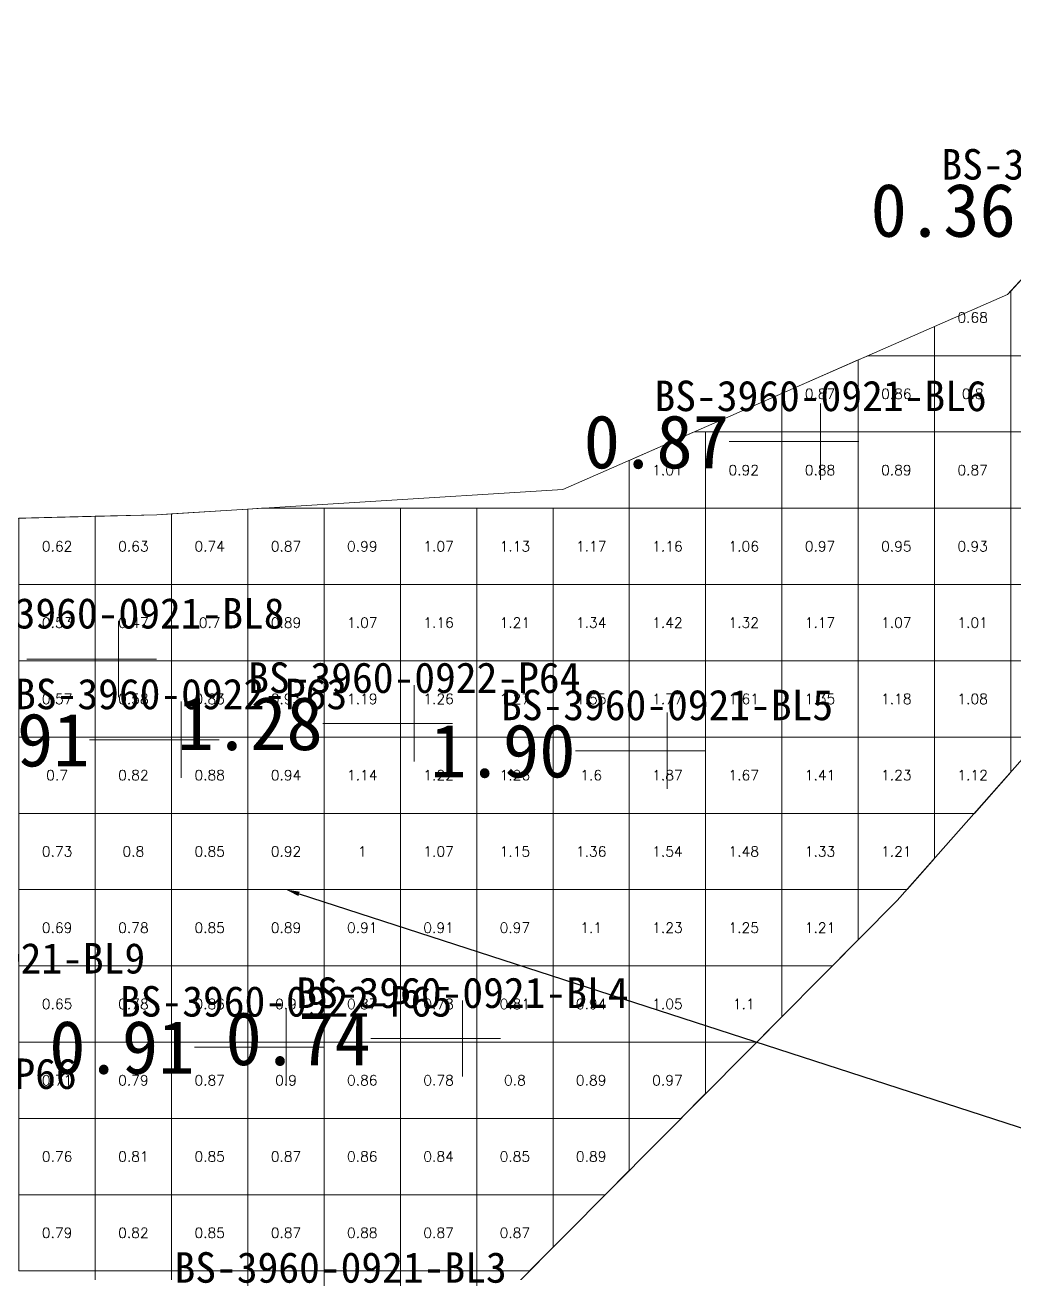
# Model space of a CAD drawing. Header units: inches. Extents: x 469913.2 to 469998.7, y 4349669.7 to 4349716.
# Drawn here: x 469965.8 to 469978.76, y 4349699.63 to 4349715.99 of the extents above; entities that cross this region are included whole.
import ezdxf
from ezdxf import colors
from ezdxf.entities.mleader import LeaderData, LeaderLine
from ezdxf.enums import TextEntityAlignment as Align
from ezdxf.math import Vec2, Vec3

# ---------------------------------------------------------------- set-up
doc = ezdxf.new("R2010")
doc.units = ezdxf.units.IN
doc.header["$MEASUREMENT"] = 0
for name, color, linetype, lineweight in [('点', 7, 'Continuous', 0), ('爆区方格网', 7, 'Continuous', 0), ('线条', 7, 'Continuous', 0), ('钻孔', 7, 'Continuous', 0)]:
    doc.layers.add(name, color=color, linetype=linetype, lineweight=lineweight)
doc.styles.add('3dmine_textStyle_1', font='txt.shx', dxfattribs={"height": 1, "bigfont": 'gbcbig.shx'})
doc.styles.add('3dmine_textStyle_2', font='', dxfattribs={"height": 1})
doc.styles.get("Standard").update_dxf_attribs({"font": 'arial.ttf'})
doc.styles.get('3dmine_textStyle_2').set_extended_font_data('SimSun-ExtB')

msp = doc.modelspace()

# ---------------------------------------------------------------- hatches: boundary and pattern name
at = {"layer": '钻孔', "linetype": 'Continuous', "lineweight": 0, "true_color": 0x00ffff, "extrusion": (0, 1, 0)}
for points in [[(-469977.227, 3949.677), (-469976.227, 3949.677), (-469976.227, 3961.677), (-469977.227, 3961.677)], [(-469968.846, 3949.958), (-469967.846, 3949.958), (-469967.846, 3960.958), (-469968.846, 3960.958)], [(-469966.198, 3949.677), (-469965.198, 3949.677), (-469965.198, 3961.677), (-469966.198, 3961.677)], [(-469970.221, 3950.288), (-469969.221, 3950.288), (-469969.221, 3961.288), (-469970.221, 3961.288)], [(-469972.532, 3949.905), (-469971.532, 3949.905), (-469971.532, 3961.905), (-469972.532, 3961.905)]]:
    msp.add_hatch(color=4, dxfattribs=at).paths.add_polyline_path(points, flags=0)
at = {"layer": '钻孔', "linetype": 'Continuous', "lineweight": 0, "true_color": 0x808080, "extrusion": (0, 1, 0)}
msp.add_hatch(color=8, dxfattribs=at).paths.add_polyline_path([(-469968.024, 3950.02), (-469967.024, 3950.02), (-469967.024, 3962.02), (-469968.024, 3962.02)], flags=0)
at = {"layer": '钻孔', "linetype": 'Continuous', "lineweight": 0, "true_color": 0x0000ff, "extrusion": (0, 1, 0)}
msp.add_hatch(color=5, dxfattribs=at).paths.add_polyline_path([(-469971.902, 3950.037), (-469970.902, 3950.037), (-469970.902, 3961.037), (-469971.902, 3961.037)], flags=0)
at = {"layer": '钻孔', "linetype": 'Continuous', "lineweight": 0, "true_color": 0xff0000, "extrusion": (0, 1, 0)}
msp.add_hatch(color=1, dxfattribs=at).paths.add_polyline_path([(-469975.215, 3950.02), (-469974.215, 3950.02), (-469974.215, 3962.02), (-469975.215, 3962.02)], flags=0)

# ---------------------------------------------------------------- linework, layer by layer
at = {"color": 4, "linetype": 'Continuous', "lineweight": 0, "true_color": 0x00ffff, "elevation": 3955.312}
msp.add_lwpolyline([(469979.879, 4349707.505), (469977.233, 4349704.511), (469974.727, 4349701.987), (469972.222, 4349699.464), (469968.809, 4349695.681), (469964.839, 4349691.084), (469962.577, 4349688.382), (469963.268, 4349691.175), (469962.631, 4349694.214), (469963.908, 4349695.729), (469966.369, 4349696.77), (469967.08, 4349699.153), (469964.645, 4349699.455), (469961.209, 4349701.689), (469962.187, 4349703.349), (469959.771, 4349706.436), (469957.664, 4349708.641), (469962.262, 4349709.12), (469964.429, 4349709.49), (469967.526, 4349709.569), (469972.847, 4349709.899), (469978.678, 4349712.456), (469981.939, 4349715.99)], dxfattribs=at)
at = {"layer": '点', "color": 138, "linetype": 'Continuous', "lineweight": 0, "true_color": 0x004c4c}
for points, elevation in [([(469976.227, 4349710.027), (469976.227, 4349711.027)], 3961.677), ([(469976.727, 4349710.527), (469975.727, 4349710.527)], 3961.677), ([(469967.024, 4349707.177), (469967.024, 4349708.177)], 3962.02), ([(469967.524, 4349707.677), (469966.524, 4349707.677)], 3962.02), ([(469970.902, 4349706.333), (469970.902, 4349707.333)], 3961.037), ([(469967.846, 4349706.119), (469967.846, 4349707.119)], 3960.958), ([(469971.402, 4349706.833), (469970.402, 4349706.833)], 3961.037), ([(469974.215, 4349705.975), (469974.215, 4349706.975)], 3962.02), ([(469968.346, 4349706.619), (469967.346, 4349706.619)], 3960.958), ([(469974.715, 4349706.475), (469973.715, 4349706.475)], 3962.02), ([(469969.221, 4349702.089), (469969.221, 4349703.089)], 3961.288), ([(469971.532, 4349702.202), (469971.532, 4349703.202)], 3961.905), ([(469969.721, 4349702.589), (469968.721, 4349702.589)], 3961.288), ([(469972.032, 4349702.702), (469971.032, 4349702.702)], 3961.905)]:
    msp.add_lwpolyline(points, dxfattribs=dict(at, elevation=elevation))
at = {"layer": '爆区方格网', "color": 4, "linetype": 'Continuous', "lineweight": 0, "true_color": 0x00ffff, "elevation": 3961.209}
for points in [[(469979.72, 4349711.654), (469978.72, 4349711.654), (469978.72, 4349712.502), (469978.861, 4349712.654), (469979.72, 4349712.654), (469979.72, 4349711.654)], [(469978.72, 4349711.654), (469977.72, 4349711.654), (469977.72, 4349712.036), (469978.678, 4349712.456), (469978.72, 4349712.502), (469978.72, 4349711.654)], [(469976.72, 4349710.654), (469975.72, 4349710.654), (469975.72, 4349711.159), (469976.72, 4349711.598), (469976.72, 4349710.654)], [(469977.72, 4349710.654), (469976.72, 4349710.654), (469976.72, 4349711.598), (469976.849, 4349711.654), (469977.72, 4349711.654), (469977.72, 4349710.654)], [(469978.72, 4349710.654), (469977.72, 4349710.654), (469977.72, 4349711.654), (469978.72, 4349711.654), (469978.72, 4349710.654)], [(469979.72, 4349710.654), (469978.72, 4349710.654), (469978.72, 4349711.654), (469979.72, 4349711.654), (469979.72, 4349710.654)], [(469974.72, 4349709.654), (469973.72, 4349709.654), (469973.72, 4349710.282), (469974.569, 4349710.654), (469974.72, 4349710.654), (469974.72, 4349709.654)], [(469975.72, 4349709.654), (469974.72, 4349709.654), (469974.72, 4349710.654), (469975.72, 4349710.654), (469975.72, 4349709.654)], [(469976.72, 4349709.654), (469975.72, 4349709.654), (469975.72, 4349710.654), (469976.72, 4349710.654), (469976.72, 4349709.654)], [(469977.72, 4349709.654), (469976.72, 4349709.654), (469976.72, 4349710.654), (469977.72, 4349710.654), (469977.72, 4349709.654)], [(469978.72, 4349709.654), (469977.72, 4349709.654), (469977.72, 4349710.654), (469978.72, 4349710.654), (469978.72, 4349709.654)], [(469979.72, 4349709.654), (469978.72, 4349709.654), (469978.72, 4349710.654), (469979.72, 4349710.654), (469979.72, 4349709.654)], [(469968.72, 4349708.654), (469967.72, 4349708.654), (469967.72, 4349709.581), (469968.72, 4349709.643), (469968.72, 4349708.654)], [(469969.72, 4349708.654), (469968.72, 4349708.654), (469968.72, 4349709.643), (469968.898, 4349709.654), (469969.72, 4349709.654), (469969.72, 4349708.654)], [(469970.72, 4349708.654), (469969.72, 4349708.654), (469969.72, 4349709.654), (469970.72, 4349709.654), (469970.72, 4349708.654)], [(469971.72, 4349708.654), (469970.72, 4349708.654), (469970.72, 4349709.654), (469971.72, 4349709.654), (469971.72, 4349708.654)], [(469972.72, 4349708.654), (469971.72, 4349708.654), (469971.72, 4349709.654), (469972.72, 4349709.654), (469972.72, 4349708.654)], [(469973.72, 4349708.654), (469972.72, 4349708.654), (469972.72, 4349709.654), (469973.72, 4349709.654), (469973.72, 4349708.654)], [(469974.72, 4349708.654), (469973.72, 4349708.654), (469973.72, 4349709.654), (469974.72, 4349709.654), (469974.72, 4349708.654)], [(469975.72, 4349708.654), (469974.72, 4349708.654), (469974.72, 4349709.654), (469975.72, 4349709.654), (469975.72, 4349708.654)], [(469976.72, 4349708.654), (469975.72, 4349708.654), (469975.72, 4349709.654), (469976.72, 4349709.654), (469976.72, 4349708.654)], [(469977.72, 4349708.654), (469976.72, 4349708.654), (469976.72, 4349709.654), (469977.72, 4349709.654), (469977.72, 4349708.654)], [(469978.72, 4349708.654), (469977.72, 4349708.654), (469977.72, 4349709.654), (469978.72, 4349709.654), (469978.72, 4349708.654)], [(469979.72, 4349708.654), (469978.72, 4349708.654), (469978.72, 4349709.654), (469979.72, 4349709.654), (469979.72, 4349708.654)], [(469966.72, 4349708.654), (469965.72, 4349708.654), (469965.72, 4349709.523), (469966.72, 4349709.549), (469966.72, 4349708.654)], [(469967.72, 4349708.654), (469966.72, 4349708.654), (469966.72, 4349709.549), (469967.526, 4349709.569), (469967.72, 4349709.581), (469967.72, 4349708.654)], [(469966.72, 4349707.654), (469965.72, 4349707.654), (469965.72, 4349708.654), (469966.72, 4349708.654), (469966.72, 4349707.654)], [(469967.72, 4349707.654), (469966.72, 4349707.654), (469966.72, 4349708.654), (469967.72, 4349708.654), (469967.72, 4349707.654)], [(469968.72, 4349707.654), (469967.72, 4349707.654), (469967.72, 4349708.654), (469968.72, 4349708.654), (469968.72, 4349707.654)], [(469969.72, 4349707.654), (469968.72, 4349707.654), (469968.72, 4349708.654), (469969.72, 4349708.654), (469969.72, 4349707.654)], [(469970.72, 4349707.654), (469969.72, 4349707.654), (469969.72, 4349708.654), (469970.72, 4349708.654), (469970.72, 4349707.654)], [(469971.72, 4349707.654), (469970.72, 4349707.654), (469970.72, 4349708.654), (469971.72, 4349708.654), (469971.72, 4349707.654)], [(469972.72, 4349707.654), (469971.72, 4349707.654), (469971.72, 4349708.654), (469972.72, 4349708.654), (469972.72, 4349707.654)], [(469973.72, 4349707.654), (469972.72, 4349707.654), (469972.72, 4349708.654), (469973.72, 4349708.654), (469973.72, 4349707.654)], [(469974.72, 4349707.654), (469973.72, 4349707.654), (469973.72, 4349708.654), (469974.72, 4349708.654), (469974.72, 4349707.654)], [(469975.72, 4349707.654), (469974.72, 4349707.654), (469974.72, 4349708.654), (469975.72, 4349708.654), (469975.72, 4349707.654)], [(469976.72, 4349707.654), (469975.72, 4349707.654), (469975.72, 4349708.654), (469976.72, 4349708.654), (469976.72, 4349707.654)], [(469977.72, 4349707.654), (469976.72, 4349707.654), (469976.72, 4349708.654), (469977.72, 4349708.654), (469977.72, 4349707.654)], [(469978.72, 4349707.654), (469977.72, 4349707.654), (469977.72, 4349708.654), (469978.72, 4349708.654), (469978.72, 4349707.654)], [(469979.72, 4349707.654), (469978.72, 4349707.654), (469978.72, 4349708.654), (469979.72, 4349708.654), (469979.72, 4349707.654)], [(469966.72, 4349706.654), (469965.72, 4349706.654), (469965.72, 4349707.654), (469966.72, 4349707.654), (469966.72, 4349706.654)], [(469967.72, 4349706.654), (469966.72, 4349706.654), (469966.72, 4349707.654), (469967.72, 4349707.654), (469967.72, 4349706.654)], [(469968.72, 4349706.654), (469967.72, 4349706.654), (469967.72, 4349707.654), (469968.72, 4349707.654), (469968.72, 4349706.654)], [(469969.72, 4349706.654), (469968.72, 4349706.654), (469968.72, 4349707.654), (469969.72, 4349707.654), (469969.72, 4349706.654)], [(469970.72, 4349706.654), (469969.72, 4349706.654), (469969.72, 4349707.654), (469970.72, 4349707.654), (469970.72, 4349706.654)], [(469971.72, 4349706.654), (469970.72, 4349706.654), (469970.72, 4349707.654), (469971.72, 4349707.654), (469971.72, 4349706.654)], [(469972.72, 4349706.654), (469971.72, 4349706.654), (469971.72, 4349707.654), (469972.72, 4349707.654), (469972.72, 4349706.654)], [(469973.72, 4349706.654), (469972.72, 4349706.654), (469972.72, 4349707.654), (469973.72, 4349707.654), (469973.72, 4349706.654)], [(469974.72, 4349706.654), (469973.72, 4349706.654), (469973.72, 4349707.654), (469974.72, 4349707.654), (469974.72, 4349706.654)], [(469975.72, 4349706.654), (469974.72, 4349706.654), (469974.72, 4349707.654), (469975.72, 4349707.654), (469975.72, 4349706.654)], [(469976.72, 4349706.654), (469975.72, 4349706.654), (469975.72, 4349707.654), (469976.72, 4349707.654), (469976.72, 4349706.654)], [(469977.72, 4349706.654), (469976.72, 4349706.654), (469976.72, 4349707.654), (469977.72, 4349707.654), (469977.72, 4349706.654)], [(469978.72, 4349706.654), (469977.72, 4349706.654), (469977.72, 4349707.654), (469978.72, 4349707.654), (469978.72, 4349706.654)], [(469979.72, 4349707.325), (469979.127, 4349706.654), (469978.72, 4349706.654), (469978.72, 4349707.654), (469979.72, 4349707.654), (469979.72, 4349707.325)], [(469966.72, 4349705.654), (469965.72, 4349705.654), (469965.72, 4349706.654), (469966.72, 4349706.654), (469966.72, 4349705.654)], [(469967.72, 4349705.654), (469966.72, 4349705.654), (469966.72, 4349706.654), (469967.72, 4349706.654), (469967.72, 4349705.654)], [(469968.72, 4349705.654), (469967.72, 4349705.654), (469967.72, 4349706.654), (469968.72, 4349706.654), (469968.72, 4349705.654)], [(469969.72, 4349705.654), (469968.72, 4349705.654), (469968.72, 4349706.654), (469969.72, 4349706.654), (469969.72, 4349705.654)], [(469970.72, 4349705.654), (469969.72, 4349705.654), (469969.72, 4349706.654), (469970.72, 4349706.654), (469970.72, 4349705.654)], [(469971.72, 4349705.654), (469970.72, 4349705.654), (469970.72, 4349706.654), (469971.72, 4349706.654), (469971.72, 4349705.654)], [(469972.72, 4349705.654), (469971.72, 4349705.654), (469971.72, 4349706.654), (469972.72, 4349706.654), (469972.72, 4349705.654)], [(469973.72, 4349705.654), (469972.72, 4349705.654), (469972.72, 4349706.654), (469973.72, 4349706.654), (469973.72, 4349705.654)], [(469974.72, 4349705.654), (469973.72, 4349705.654), (469973.72, 4349706.654), (469974.72, 4349706.654), (469974.72, 4349705.654)], [(469975.72, 4349705.654), (469974.72, 4349705.654), (469974.72, 4349706.654), (469975.72, 4349706.654), (469975.72, 4349705.654)], [(469976.72, 4349705.654), (469975.72, 4349705.654), (469975.72, 4349706.654), (469976.72, 4349706.654), (469976.72, 4349705.654)], [(469977.72, 4349705.654), (469976.72, 4349705.654), (469976.72, 4349706.654), (469977.72, 4349706.654), (469977.72, 4349705.654)], [(469978.72, 4349706.194), (469978.244, 4349705.654), (469977.72, 4349705.654), (469977.72, 4349706.654), (469978.72, 4349706.654), (469978.72, 4349706.194)], [(469966.72, 4349704.654), (469965.72, 4349704.654), (469965.72, 4349705.654), (469966.72, 4349705.654), (469966.72, 4349704.654)], [(469967.72, 4349704.654), (469966.72, 4349704.654), (469966.72, 4349705.654), (469967.72, 4349705.654), (469967.72, 4349704.654)], [(469968.72, 4349704.654), (469967.72, 4349704.654), (469967.72, 4349705.654), (469968.72, 4349705.654), (469968.72, 4349704.654)], [(469969.72, 4349704.654), (469968.72, 4349704.654), (469968.72, 4349705.654), (469969.72, 4349705.654), (469969.72, 4349704.654)], [(469970.72, 4349704.654), (469969.72, 4349704.654), (469969.72, 4349705.654), (469970.72, 4349705.654), (469970.72, 4349704.654)], [(469971.72, 4349704.654), (469970.72, 4349704.654), (469970.72, 4349705.654), (469971.72, 4349705.654), (469971.72, 4349704.654)], [(469972.72, 4349704.654), (469971.72, 4349704.654), (469971.72, 4349705.654), (469972.72, 4349705.654), (469972.72, 4349704.654)], [(469973.72, 4349704.654), (469972.72, 4349704.654), (469972.72, 4349705.654), (469973.72, 4349705.654), (469973.72, 4349704.654)], [(469974.72, 4349704.654), (469973.72, 4349704.654), (469973.72, 4349705.654), (469974.72, 4349705.654), (469974.72, 4349704.654)], [(469975.72, 4349704.654), (469974.72, 4349704.654), (469974.72, 4349705.654), (469975.72, 4349705.654), (469975.72, 4349704.654)], [(469976.72, 4349704.654), (469975.72, 4349704.654), (469975.72, 4349705.654), (469976.72, 4349705.654), (469976.72, 4349704.654)], [(469977.72, 4349705.062), (469977.36, 4349704.654), (469976.72, 4349704.654), (469976.72, 4349705.654), (469977.72, 4349705.654), (469977.72, 4349705.062)], [(469966.72, 4349703.654), (469965.72, 4349703.654), (469965.72, 4349704.654), (469966.72, 4349704.654), (469966.72, 4349703.654)], [(469967.72, 4349703.654), (469966.72, 4349703.654), (469966.72, 4349704.654), (469967.72, 4349704.654), (469967.72, 4349703.654)], [(469968.72, 4349703.654), (469967.72, 4349703.654), (469967.72, 4349704.654), (469968.72, 4349704.654), (469968.72, 4349703.654)], [(469969.72, 4349703.654), (469968.72, 4349703.654), (469968.72, 4349704.654), (469969.72, 4349704.654), (469969.72, 4349703.654)], [(469970.72, 4349703.654), (469969.72, 4349703.654), (469969.72, 4349704.654), (469970.72, 4349704.654), (469970.72, 4349703.654)], [(469971.72, 4349703.654), (469970.72, 4349703.654), (469970.72, 4349704.654), (469971.72, 4349704.654), (469971.72, 4349703.654)], [(469972.72, 4349703.654), (469971.72, 4349703.654), (469971.72, 4349704.654), (469972.72, 4349704.654), (469972.72, 4349703.654)], [(469973.72, 4349703.654), (469972.72, 4349703.654), (469972.72, 4349704.654), (469973.72, 4349704.654), (469973.72, 4349703.654)], [(469974.72, 4349703.654), (469973.72, 4349703.654), (469973.72, 4349704.654), (469974.72, 4349704.654), (469974.72, 4349703.654)], [(469975.72, 4349703.654), (469974.72, 4349703.654), (469974.72, 4349704.654), (469975.72, 4349704.654), (469975.72, 4349703.654)], [(469976.72, 4349703.994), (469976.383, 4349703.654), (469975.72, 4349703.654), (469975.72, 4349704.654), (469976.72, 4349704.654), (469976.72, 4349703.994)], [(469966.72, 4349702.654), (469965.72, 4349702.654), (469965.72, 4349703.654), (469966.72, 4349703.654), (469966.72, 4349702.654)], [(469967.72, 4349702.654), (469966.72, 4349702.654), (469966.72, 4349703.654), (469967.72, 4349703.654), (469967.72, 4349702.654)], [(469968.72, 4349702.654), (469967.72, 4349702.654), (469967.72, 4349703.654), (469968.72, 4349703.654), (469968.72, 4349702.654)], [(469969.72, 4349702.654), (469968.72, 4349702.654), (469968.72, 4349703.654), (469969.72, 4349703.654), (469969.72, 4349702.654)], [(469970.72, 4349702.654), (469969.72, 4349702.654), (469969.72, 4349703.654), (469970.72, 4349703.654), (469970.72, 4349702.654)], [(469971.72, 4349702.654), (469970.72, 4349702.654), (469970.72, 4349703.654), (469971.72, 4349703.654), (469971.72, 4349702.654)], [(469972.72, 4349702.654), (469971.72, 4349702.654), (469971.72, 4349703.654), (469972.72, 4349703.654), (469972.72, 4349702.654)], [(469973.72, 4349702.654), (469972.72, 4349702.654), (469972.72, 4349703.654), (469973.72, 4349703.654), (469973.72, 4349702.654)], [(469974.72, 4349702.654), (469973.72, 4349702.654), (469973.72, 4349703.654), (469974.72, 4349703.654), (469974.72, 4349702.654)], [(469975.72, 4349702.987), (469975.39, 4349702.654), (469974.72, 4349702.654), (469974.72, 4349703.654), (469975.72, 4349703.654), (469975.72, 4349702.987)], [(469966.72, 4349701.654), (469965.72, 4349701.654), (469965.72, 4349702.654), (469966.72, 4349702.654), (469966.72, 4349701.654)], [(469967.72, 4349701.654), (469966.72, 4349701.654), (469966.72, 4349702.654), (469967.72, 4349702.654), (469967.72, 4349701.654)], [(469968.72, 4349701.654), (469967.72, 4349701.654), (469967.72, 4349702.654), (469968.72, 4349702.654), (469968.72, 4349701.654)], [(469969.72, 4349701.654), (469968.72, 4349701.654), (469968.72, 4349702.654), (469969.72, 4349702.654), (469969.72, 4349701.654)], [(469970.72, 4349701.654), (469969.72, 4349701.654), (469969.72, 4349702.654), (469970.72, 4349702.654), (469970.72, 4349701.654)], [(469971.72, 4349701.654), (469970.72, 4349701.654), (469970.72, 4349702.654), (469971.72, 4349702.654), (469971.72, 4349701.654)], [(469972.72, 4349701.654), (469971.72, 4349701.654), (469971.72, 4349702.654), (469972.72, 4349702.654), (469972.72, 4349701.654)], [(469973.72, 4349701.654), (469972.72, 4349701.654), (469972.72, 4349702.654), (469973.72, 4349702.654), (469973.72, 4349701.654)], [(469974.72, 4349701.98), (469974.397, 4349701.654), (469973.72, 4349701.654), (469973.72, 4349702.654), (469974.72, 4349702.654), (469974.72, 4349701.98)], [(469966.72, 4349700.654), (469965.72, 4349700.654), (469965.72, 4349701.654), (469966.72, 4349701.654), (469966.72, 4349700.654)], [(469967.72, 4349700.654), (469966.72, 4349700.654), (469966.72, 4349701.654), (469967.72, 4349701.654), (469967.72, 4349700.654)], [(469968.72, 4349700.654), (469967.72, 4349700.654), (469967.72, 4349701.654), (469968.72, 4349701.654), (469968.72, 4349700.654)], [(469969.72, 4349700.654), (469968.72, 4349700.654), (469968.72, 4349701.654), (469969.72, 4349701.654), (469969.72, 4349700.654)], [(469970.72, 4349700.654), (469969.72, 4349700.654), (469969.72, 4349701.654), (469970.72, 4349701.654), (469970.72, 4349700.654)], [(469971.72, 4349700.654), (469970.72, 4349700.654), (469970.72, 4349701.654), (469971.72, 4349701.654), (469971.72, 4349700.654)], [(469972.72, 4349700.654), (469971.72, 4349700.654), (469971.72, 4349701.654), (469972.72, 4349701.654), (469972.72, 4349700.654)], [(469973.72, 4349700.973), (469973.404, 4349700.654), (469972.72, 4349700.654), (469972.72, 4349701.654), (469973.72, 4349701.654), (469973.72, 4349700.973)], [(469966.72, 4349699.654), (469965.72, 4349699.654), (469965.72, 4349700.654), (469966.72, 4349700.654), (469966.72, 4349699.654)], [(469967.72, 4349699.654), (469966.72, 4349699.654), (469966.72, 4349700.654), (469967.72, 4349700.654), (469967.72, 4349699.654)], [(469968.72, 4349699.654), (469967.72, 4349699.654), (469967.72, 4349700.654), (469968.72, 4349700.654), (469968.72, 4349699.654)], [(469969.72, 4349699.654), (469968.72, 4349699.654), (469968.72, 4349700.654), (469969.72, 4349700.654), (469969.72, 4349699.654)], [(469970.72, 4349699.654), (469969.72, 4349699.654), (469969.72, 4349700.654), (469970.72, 4349700.654), (469970.72, 4349699.654)], [(469971.72, 4349699.654), (469970.72, 4349699.654), (469970.72, 4349700.654), (469971.72, 4349700.654), (469971.72, 4349699.654)], [(469972.72, 4349699.966), (469972.411, 4349699.654), (469971.72, 4349699.654), (469971.72, 4349700.654), (469972.72, 4349700.654), (469972.72, 4349699.966)], [(469967.72, 4349698.654), (469966.72, 4349698.654), (469966.72, 4349699.654), (469967.72, 4349699.654), (469967.72, 4349698.654)], [(469968.72, 4349698.654), (469967.72, 4349698.654), (469967.72, 4349699.654), (469968.72, 4349699.654), (469968.72, 4349698.654)], [(469969.72, 4349698.654), (469968.72, 4349698.654), (469968.72, 4349699.654), (469969.72, 4349699.654), (469969.72, 4349698.654)], [(469970.72, 4349698.654), (469969.72, 4349698.654), (469969.72, 4349699.654), (469970.72, 4349699.654), (469970.72, 4349698.654)], [(469971.72, 4349698.908), (469971.492, 4349698.654), (469970.72, 4349698.654), (469970.72, 4349699.654), (469971.72, 4349699.654), (469971.72, 4349698.908)]]:
    msp.add_lwpolyline(points, dxfattribs=at)
at = {"layer": '线条', "color": 138, "linetype": 'Continuous', "lineweight": 0, "true_color": 0x004c4c}
for points, elevation in [([(469976.227, 4349710.527), (469976.227, 4349710.527), (469976.227, 4349710.527)], 3961.677), ([(469967.024, 4349707.677), (469967.024, 4349707.677), (469967.024, 4349707.677)], 3962.02), ([(469970.902, 4349706.833), (469970.902, 4349706.833), (469970.902, 4349706.833)], 3961.037), ([(469967.846, 4349706.619), (469967.846, 4349706.619), (469967.846, 4349706.619)], 3960.958), ([(469974.215, 4349706.475), (469974.215, 4349706.475), (469974.215, 4349706.475)], 3962.02), ([(469969.221, 4349702.589), (469969.221, 4349702.589), (469969.221, 4349702.589)], 3961.288), ([(469971.532, 4349702.702), (469971.532, 4349702.702), (469971.532, 4349702.702)], 3961.905)]:
    msp.add_lwpolyline(points, dxfattribs=dict(at, elevation=elevation))
at = {"layer": '钻孔', "color": 4, "linetype": 'Continuous', "lineweight": 0, "true_color": 0x00ffff}
for points, elevation in [([(469976.227, 4349710.527), (469975.027, 4349710.527)], 3961.677), ([(469976.227, 4349710.527), (469975.027, 4349710.527)], 3949.677), ([(469967.846, 4349706.619), (469966.646, 4349706.619)], 3960.958), ([(469967.846, 4349706.619), (469966.646, 4349706.619)], 3949.958), ([(469969.221, 4349702.589), (469968.021, 4349702.589)], 3961.288), ([(469969.221, 4349702.589), (469968.021, 4349702.589)], 3950.288), ([(469971.532, 4349702.702), (469970.332, 4349702.702)], 3961.905), ([(469971.532, 4349702.702), (469970.332, 4349702.702)], 3949.905)]:
    msp.add_lwpolyline(points, dxfattribs=dict(at, elevation=elevation))
at = {"layer": '钻孔', "color": 8, "linetype": 'Continuous', "lineweight": 0, "true_color": 0x808080}
for elevation in [3962.02, 3950.02]:
    msp.add_lwpolyline([(469967.024, 4349707.677), (469965.824, 4349707.677)], dxfattribs=dict(at, elevation=elevation))
at = {"layer": '钻孔', "color": 5, "linetype": 'Continuous', "lineweight": 0, "true_color": 0x0000ff}
for elevation in [3961.037, 3950.037]:
    msp.add_lwpolyline([(469970.902, 4349706.833), (469969.702, 4349706.833)], dxfattribs=dict(at, elevation=elevation))
at = {"layer": '钻孔', "color": 1, "linetype": 'Continuous', "lineweight": 0, "true_color": 0xff0000}
for elevation in [3962.02, 3950.02]:
    msp.add_lwpolyline([(469974.215, 4349706.475), (469973.015, 4349706.475)], dxfattribs=dict(at, elevation=elevation))

# ---------------------------------------------------------------- texts
at = {"color": 4, "linetype": 'Continuous', "lineweight": 0, "true_color": 0x00ffff, "style": '3dmine_textStyle_1'}
for s, height, p in [('0.68', 0.1333, (469978.22, 4349712.154, 3961.209)), ('0.87', 0.1333, (469976.22, 4349711.154, 3961.209)), ('0.86', 0.1333, (469977.22, 4349711.154, 3961.209)), ('0.8', 0.1333, (469978.22, 4349711.154, 3961.209)), ('1.01', 0.1333, (469974.22, 4349710.154, 3961.209)), ('0.92', 0.1333, (469975.22, 4349710.154, 3961.209)), ('0.88', 0.1333, (469976.22, 4349710.154, 3961.209)), ('0.89', 0.1333, (469977.22, 4349710.154, 3961.209)), ('0.87', 0.1333, (469978.22, 4349710.154, 3961.209)), ('0.62', 0.1333, (469966.22, 4349709.154, 3961.209)), ('0.63', 0.1333, (469967.22, 4349709.154, 3961.209)), ('0.74', 0.1333, (469968.22, 4349709.154, 3961.209)), ('0.87', 0.1333, (469969.22, 4349709.154, 3961.209)), ('0.99', 0.1333, (469970.22, 4349709.154, 3961.209)), ('1.07', 0.1333, (469971.22, 4349709.154, 3961.209)), ('1.13', 0.1333, (469972.22, 4349709.154, 3961.209)), ('1.17', 0.1333, (469973.22, 4349709.154, 3961.209)), ('1.16', 0.1333, (469974.22, 4349709.154, 3961.209)), ('1.06', 0.1333, (469975.22, 4349709.154, 3961.209)), ('0.97', 0.1333, (469976.22, 4349709.154, 3961.209)), ('0.95', 0.1333, (469977.22, 4349709.154, 3961.209)), ('0.93', 0.1333, (469978.22, 4349709.154, 3961.209)), ('0.53', 0.1333, (469966.22, 4349708.154, 3961.209)), ('0.47', 0.1333, (469967.22, 4349708.154, 3961.209)), ('0.7', 0.1333, (469968.22, 4349708.154, 3961.209)), ('0.89', 0.1333, (469969.22, 4349708.154, 3961.209)), ('1.07', 0.1333, (469970.22, 4349708.154, 3961.209)), ('1.16', 0.1333, (469971.22, 4349708.154, 3961.209)), ('1.21', 0.1333, (469972.22, 4349708.154, 3961.209)), ('1.34', 0.1333, (469973.22, 4349708.154, 3961.209)), ('1.42', 0.1333, (469974.22, 4349708.154, 3961.209)), ('1.32', 0.1333, (469975.22, 4349708.154, 3961.209)), ('1.17', 0.1333, (469976.22, 4349708.154, 3961.209)), ('1.07', 0.1333, (469977.22, 4349708.154, 3961.209)), ('1.01', 0.1333, (469978.22, 4349708.154, 3961.209)), ('0.57', 0.1333, (469966.22, 4349707.154, 3961.209)), ('0.58', 0.1333, (469967.22, 4349707.154, 3961.209)), ('0.83', 0.1333, (469968.22, 4349707.154, 3961.209)), ('0.93', 0.1333, (469969.22, 4349707.154, 3961.209)), ('1.19', 0.1333, (469970.22, 4349707.154, 3961.209)), ('1.26', 0.1333, (469971.22, 4349707.154, 3961.209)), ('1.27', 0.1333, (469972.22, 4349707.154, 3961.209)), ('1.55', 0.1333, (469973.22, 4349707.154, 3961.209)), ('1.77', 0.1333, (469974.22, 4349707.154, 3961.209)), ('1.61', 0.1333, (469975.22, 4349707.154, 3961.209)), ('1.35', 0.1333, (469976.22, 4349707.154, 3961.209)), ('1.18', 0.1333, (469977.22, 4349707.154, 3961.209)), ('1.08', 0.1333, (469978.22, 4349707.154, 3961.209)), ('0.7', 0.1333, (469966.22, 4349706.154, 3961.209)), ('0.82', 0.1333, (469967.22, 4349706.154, 3961.209)), ('0.88', 0.1333, (469968.22, 4349706.154, 3961.209)), ('0.94', 0.1333, (469969.22, 4349706.154, 3961.209)), ('1.14', 0.1333, (469970.22, 4349706.154, 3961.209)), ('1.22', 0.1333, (469971.22, 4349706.154, 3961.209)), ('1.26', 0.1333, (469972.22, 4349706.154, 3961.209)), ('1.6', 0.1333, (469973.22, 4349706.154, 3961.209)), ('1.87', 0.1333, (469974.22, 4349706.154, 3961.209)), ('1.67', 0.1333, (469975.22, 4349706.154, 3961.209)), ('1.41', 0.1333, (469976.22, 4349706.154, 3961.209)), ('1.23', 0.1333, (469977.22, 4349706.154, 3961.209)), ('1.12', 0.1333, (469978.22, 4349706.154, 3961.209)), ('0.73', 0.1333, (469966.22, 4349705.154, 3961.209)), ('0.8', 0.1333, (469967.22, 4349705.154, 3961.209)), ('0.85', 0.1333, (469968.22, 4349705.154, 3961.209)), ('0.92', 0.1333, (469969.22, 4349705.154, 3961.209)), ('1', 0.133, (469970.22, 4349705.154, 3961.209)), ('1.07', 0.1333, (469971.22, 4349705.154, 3961.209)), ('1.15', 0.1333, (469972.22, 4349705.154, 3961.209)), ('1.36', 0.1333, (469973.22, 4349705.154, 3961.209)), ('1.54', 0.1333, (469974.22, 4349705.154, 3961.209)), ('1.48', 0.1333, (469975.22, 4349705.154, 3961.209)), ('1.33', 0.1333, (469976.22, 4349705.154, 3961.209)), ('1.21', 0.1333, (469977.22, 4349705.154, 3961.209)), ('0.69', 0.1333, (469966.22, 4349704.154, 3961.209)), ('0.78', 0.1333, (469967.22, 4349704.154, 3961.209)), ('0.85', 0.1333, (469968.22, 4349704.154, 3961.209)), ('0.89', 0.1333, (469969.22, 4349704.154, 3961.209)), ('0.91', 0.1333, (469970.22, 4349704.154, 3961.209)), ('0.91', 0.1333, (469971.22, 4349704.154, 3961.209)), ('0.97', 0.1333, (469972.22, 4349704.154, 3961.209)), ('1.1', 0.1333, (469973.22, 4349704.154, 3961.209)), ('1.23', 0.1333, (469974.22, 4349704.154, 3961.209)), ('1.25', 0.1333, (469975.22, 4349704.154, 3961.209)), ('1.21', 0.1333, (469976.22, 4349704.154, 3961.209)), ('0.65', 0.1333, (469966.22, 4349703.154, 3961.209)), ('0.78', 0.1333, (469967.22, 4349703.154, 3961.209)), ('0.86', 0.1333, (469968.22, 4349703.154, 3961.209)), ('0.9', 0.1333, (469969.22, 4349703.154, 3961.209)), ('0.87', 0.1333, (469970.22, 4349703.154, 3961.209)), ('0.78', 0.1333, (469971.22, 4349703.154, 3961.209)), ('0.81', 0.1333, (469972.22, 4349703.154, 3961.209)), ('0.94', 0.1333, (469973.22, 4349703.154, 3961.209)), ('1.05', 0.1333, (469974.22, 4349703.154, 3961.209)), ('1.1', 0.1333, (469975.22, 4349703.154, 3961.209)), ('0.71', 0.1333, (469966.22, 4349702.154, 3961.209)), ('0.79', 0.1333, (469967.22, 4349702.154, 3961.209)), ('0.87', 0.1333, (469968.22, 4349702.154, 3961.209)), ('0.9', 0.1333, (469969.22, 4349702.154, 3961.209)), ('0.86', 0.1333, (469970.22, 4349702.154, 3961.209)), ('0.78', 0.1333, (469971.22, 4349702.154, 3961.209)), ('0.8', 0.1333, (469972.22, 4349702.154, 3961.209)), ('0.89', 0.1333, (469973.22, 4349702.154, 3961.209)), ('0.97', 0.1333, (469974.22, 4349702.154, 3961.209)), ('0.76', 0.1333, (469966.22, 4349701.154, 3961.209)), ('0.81', 0.1333, (469967.22, 4349701.154, 3961.209)), ('0.85', 0.1333, (469968.22, 4349701.154, 3961.209)), ('0.87', 0.1333, (469969.22, 4349701.154, 3961.209)), ('0.86', 0.1333, (469970.22, 4349701.154, 3961.209)), ('0.84', 0.1333, (469971.22, 4349701.154, 3961.209)), ('0.85', 0.1333, (469972.22, 4349701.154, 3961.209)), ('0.89', 0.1333, (469973.22, 4349701.154, 3961.209)), ('0.79', 0.1333, (469966.22, 4349700.154, 3961.209)), ('0.82', 0.1333, (469967.22, 4349700.154, 3961.209)), ('0.85', 0.1333, (469968.22, 4349700.154, 3961.209)), ('0.87', 0.1333, (469969.22, 4349700.154, 3961.209)), ('0.88', 0.1333, (469970.22, 4349700.154, 3961.209)), ('0.87', 0.1333, (469971.22, 4349700.154, 3961.209)), ('0.87', 0.1333, (469972.22, 4349700.154, 3961.209))]:
    msp.add_text(s, height=height, dxfattribs=at).set_placement(p, align=Align.MIDDLE_CENTER)
at = {"layer": '钻孔', "color": 138, "linetype": 'Continuous', "lineweight": 0, "true_color": 0x004c4c, "style": '3dmine_textStyle_2'}
for s, p in [('BS-3960-0921-BL7', (469979.987, 4349713.963, 3960.758)), ('BS-3960-0921-BL6', (469976.227, 4349710.927, 3961.677)), ('BS-3960-0921-BL8', (469967.024, 4349708.077, 3962.02)), ('BS-3960-0922-P64', (469970.902, 4349707.233, 3961.037)), ('BS-3960-0922-P63', (469967.846, 4349707.019, 3960.958)), ('BS-3960-0921-BL5', (469974.215, 4349706.875, 3962.02)), ('BS-3960-0921-BL9', (469965.198, 4349703.554, 3961.677)), ('BS-3960-0922-P65', (469969.221, 4349702.989, 3961.288)), ('BS-3960-0921-BL4', (469971.532, 4349703.102, 3961.905)), ('BS-3960-0922-P66', (469964.3, 4349702.04, 3961.209)), ('BS-3960-0921-BL3', (469969.936, 4349699.5, 3961.509))]:
    msp.add_text(s, height=0.4, dxfattribs=at).set_placement(p, align=Align.CENTER)
at = {"layer": '钻孔', "color": 8, "linetype": 'Continuous', "lineweight": 0, "true_color": 0x808080, "style": '3dmine_textStyle_2'}
msp.add_text('0.36', height=0.7, dxfattribs=at).set_placement((469978.787, 4349713.563, 3955.258), align=Align.MIDDLE_RIGHT)
at = {"layer": '钻孔', "color": 4, "linetype": 'Continuous', "lineweight": 0, "true_color": 0x00ffff, "style": '3dmine_textStyle_2'}
for s, p in [('0.87', (469975.027, 4349710.527, 3955.677)), ('0.91', (469966.646, 4349706.619, 3955.458)), ('0.91', (469968.021, 4349702.589, 3955.788)), ('0.74', (469970.332, 4349702.702, 3955.905))]:
    msp.add_text(s, height=0.7, dxfattribs=at).set_placement(p, align=Align.MIDDLE_RIGHT)
at = {"layer": '钻孔', "color": 5, "linetype": 'Continuous', "lineweight": 0, "true_color": 0x0000ff, "style": '3dmine_textStyle_2'}
msp.add_text('1.28', height=0.7, dxfattribs=at).set_placement((469969.702, 4349706.833, 3955.537), align=Align.MIDDLE_RIGHT)
at = {"layer": '钻孔', "color": 1, "linetype": 'Continuous', "lineweight": 0, "true_color": 0xff0000, "style": '3dmine_textStyle_2'}
msp.add_text('1.90', height=0.7, dxfattribs=at).set_placement((469973.015, 4349706.475, 3956.02), align=Align.MIDDLE_RIGHT)

# ---------------------------------------------------------------- leaders
ml = msp.add_multileader_mtext('Standard')
ml.set_content('4{\\f宋体|b0|i0|c134|p2;号矿块}', color=256)
ml.set_leader_properties()
ml.build(insert=Vec2(0, 0))
ml.multileader.update_dxf_attribs({"dogleg_length": 0.36, "arrow_head_size": 0.18})
ctx = ml.context
ctx.base_point, ctx.char_height, ctx.arrow_head_size, ctx.landing_gap_size, ctx.plane_origin = Vec3(469986.528, 4349699.157, 3961.209), 2.5, 0.18, 0.09, Vec3(469969.22, 4349704.654, 3961.209)
notes = []
notes.append((ctx, [(0, (1, 1, 0), (469986.168, 4349699.157, 3961.209), (1, 0), 0.36, [(0, [(469969.22, 4349704.654, 3961.209)], 256, [])])]))
ctx.mtext.insert, ctx.mtext.flow_direction = Vec3(469986.618, 4349700.589, 3961.209), 5
for ctx, leaders in notes:
    for number, flags, end, landing, length, lines in leaders:
        leader = LeaderData()
        leader.index, (leader.has_last_leader_line, leader.has_dogleg_vector, leader.attachment_direction) = number, flags
        leader.last_leader_point, leader.dogleg_vector, leader.dogleg_length = Vec3(end), Vec3(landing), length
        for number, points, colour, breaks in lines:
            line = LeaderLine()
            line.index, line.vertices, line.color, line.breaks = number, Vec3.list(points), colors.encode_raw_color(colour), breaks
            leader.lines.append(line)
        ctx.leaders.append(leader)

doc.saveas('drawing.dxf')
